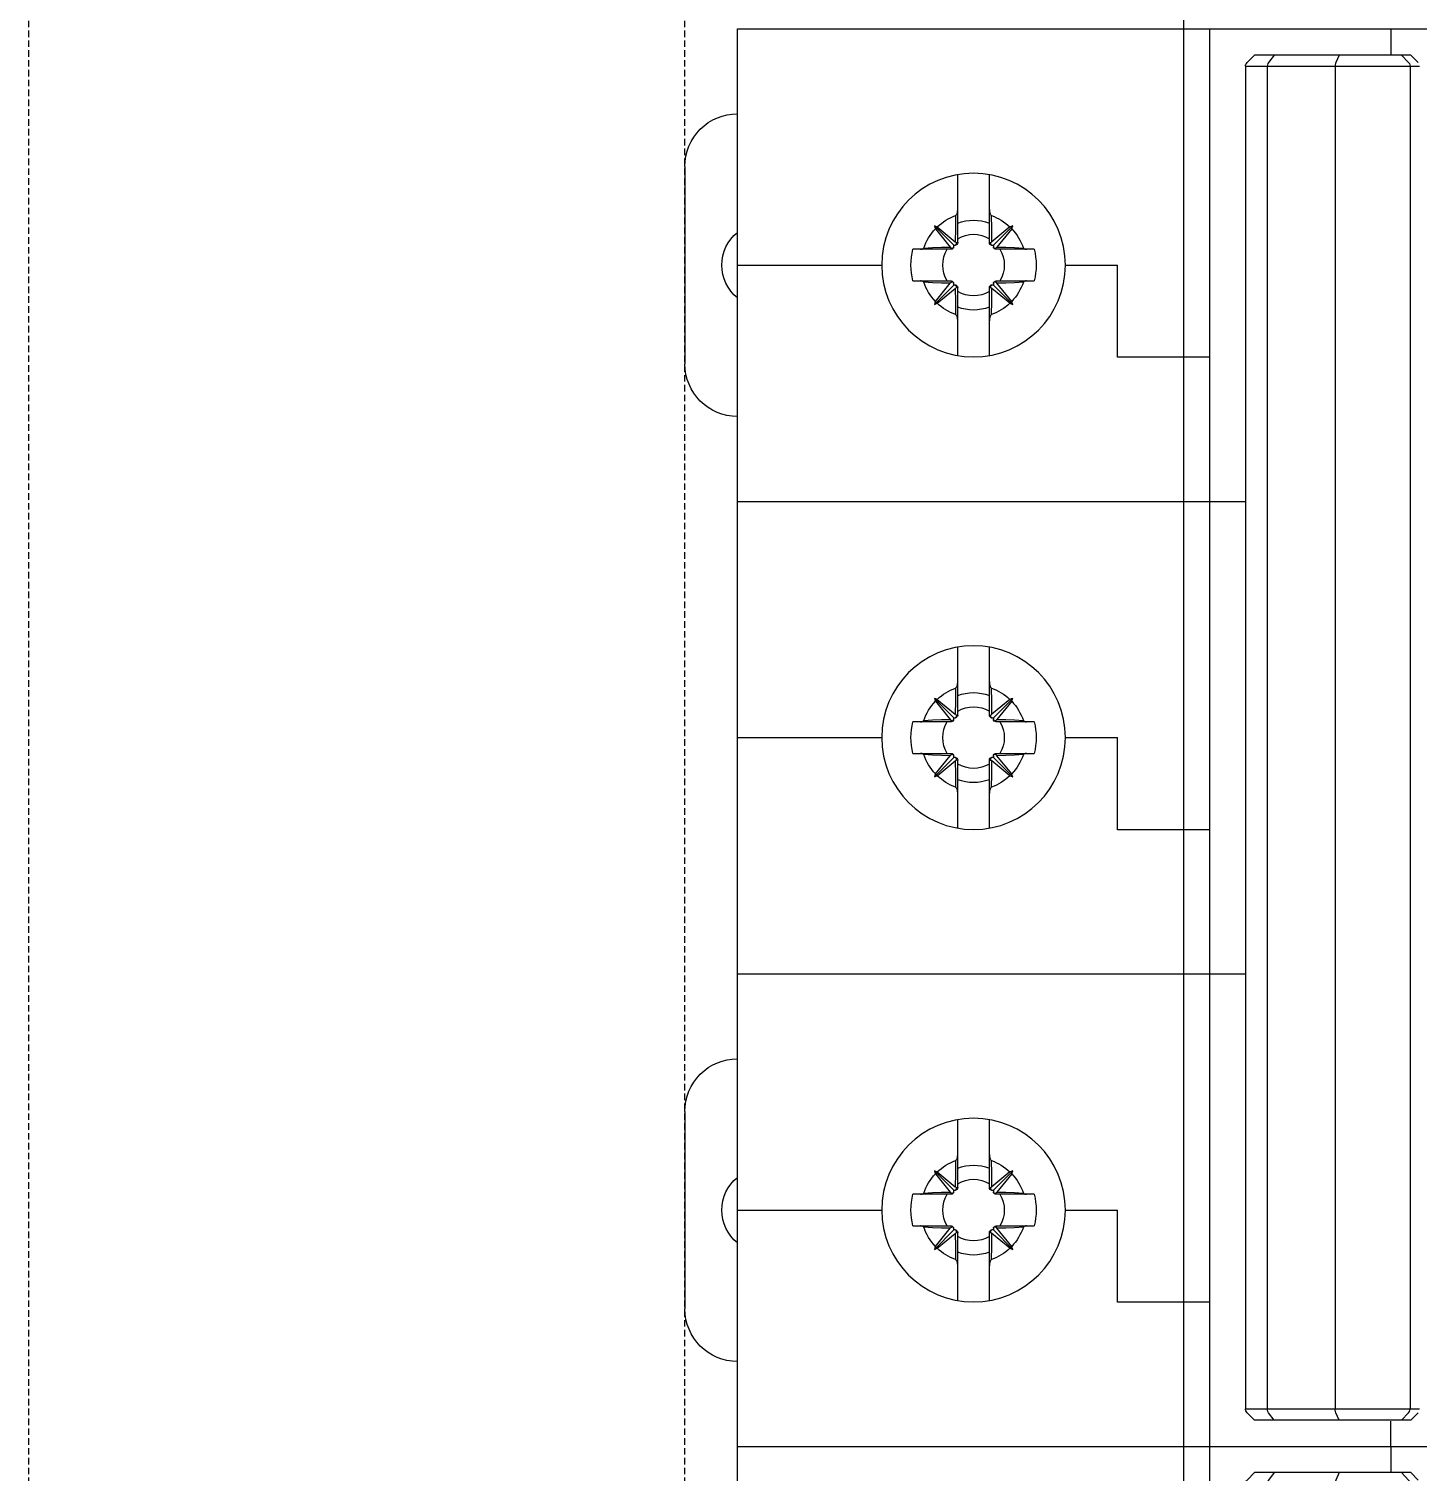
# Model space of a CAD drawing. Header units: millimetres. Extents: x 0 to 4227, y 0 to 2989.
# Drawn here: x 2784.1 to 2837, y 1538.4 to 1593.4 of the extents above; entities that cross this region are included whole.
import ezdxf

# ---------------------------------------------------------------- set-up
doc = ezdxf.new("R2010")
doc.units = ezdxf.units.MM
doc.linetypes.add('DASHED', pattern=[0.75, 0.5, -0.25])
doc.layers.add('ALPHA', color=255, linetype='Continuous')
doc.layers.add('THIET BI', color=2, linetype='Continuous')

# ---------------------------------------------------------------- blocks, each defined once
blk = doc.blocks.new('3P')
at = {"layer": 'ALPHA'}
for p, q in [((66317.73, 526.242), (66317.73, 607.242)), ((66371.73, 526.242), (66371.73, 607.242)), ((66319.013, 552.184), (66318.73, 551.9)), ((66319.155, 545.606), (66319.155, 552.242)), ((66370.304, 545.606), (66370.304, 552.242)), ((66370.446, 552.184), (66370.73, 551.9)), ((66318.73, 551.9), (66318.73, 545.948)), ((66318.73, 551.55), (66319.013, 551.822)), ((66319.013, 551.822), (66319.055, 551.853)), ((66319.055, 551.853), (66319.103, 551.872)), ((66319.103, 551.872), (66319.155, 551.879)), ((66370.304, 551.879), (66319.155, 551.879)), ((66370.356, 551.872), (66370.304, 551.879)), ((66370.404, 551.853), (66370.356, 551.872)), ((66370.446, 551.822), (66370.404, 551.853)), ((66370.73, 551.55), (66370.446, 551.822)), ((66370.73, 551.9), (66370.73, 545.948)), ((66317.73, 551.142), (66318.693, 551.142)), ((66371.73, 551.142), (66370.766, 551.142)), ((66318.73, 549.178), (66319.013, 549.046)), ((66319.013, 549.046), (66319.055, 549.031)), ((66319.055, 549.031), (66319.103, 549.022)), ((66319.103, 549.022), (66319.155, 549.019)), ((66370.304, 549.019), (66319.155, 549.019)), ((66370.356, 549.022), (66370.304, 549.019)), ((66370.404, 549.031), (66370.356, 549.022)), ((66370.446, 549.046), (66370.404, 549.031)), ((66370.73, 549.178), (66370.446, 549.046)), ((66318.73, 546.694), (66319.013, 546.481)), ((66370.73, 546.694), (66370.446, 546.481)), ((66319.013, 546.481), (66319.055, 546.457)), ((66319.055, 546.457), (66319.103, 546.442)), ((66319.103, 546.442), (66319.155, 546.437)), ((66370.304, 546.437), (66319.155, 546.437)), ((66370.356, 546.442), (66370.304, 546.437)), ((66370.404, 546.457), (66370.356, 546.442)), ((66370.446, 546.481), (66370.404, 546.457)), ((66319.013, 545.665), (66318.73, 545.948)), ((66370.304, 545.606), (66319.155, 545.606)), ((66335.73, 526.242), (66335.73, 545.606)), ((66335.73, 526.242), (66335.73, 545.606)), ((66353.73, 526.242), (66353.73, 545.606)), ((66353.73, 526.242), (66353.73, 545.606)), ((66353.73, 526.242), (66353.73, 545.606)), ((66370.446, 545.665), (66370.73, 545.948)), ((66317.73, 544.242), (66335.73, 544.242)), ((66323.22, 544.242), (66323.22, 540.733)), ((66323.22, 544.242), (66326.73, 544.242)), ((66335.73, 544.242), (66353.73, 544.242)), ((66341.22, 544.242), (66344.73, 544.242)), ((66341.22, 544.242), (66341.22, 540.733)), ((66353.73, 544.242), (66371.73, 544.242)), ((66359.22, 544.242), (66359.22, 540.733)), ((66359.22, 544.242), (66362.73, 544.242)), ((66323.22, 540.733), (66326.73, 540.733)), ((66326.73, 538.742), (66326.73, 540.733)), ((66341.22, 540.733), (66344.73, 540.733)), ((66344.73, 538.742), (66344.73, 540.733)), ((66359.22, 540.733), (66362.73, 540.733)), ((66362.73, 538.742), (66362.73, 540.733)), ((66326.108, 537.173), (66326.103, 537.163)), ((66326.113, 537.185), (66326.108, 537.173)), ((66326.118, 537.198), (66326.113, 537.185)), ((66326.122, 537.212), (66326.118, 537.198)), ((66326.125, 537.227), (66326.122, 537.212)), ((66326.127, 537.244), (66326.125, 537.227)), ((66326.128, 537.263), (66326.127, 537.244)), ((66326.128, 536.1), (66326.128, 537.552)), ((66327.331, 537.552), (66327.331, 536.1)), ((66327.332, 537.242), (66327.331, 537.263)), ((66327.335, 537.224), (66327.332, 537.242)), ((66327.339, 537.207), (66327.335, 537.224)), ((66327.343, 537.192), (66327.339, 537.207)), ((66327.349, 537.178), (66327.343, 537.192)), ((66327.355, 537.166), (66327.349, 537.178)), ((66344.108, 537.173), (66344.103, 537.163)), ((66344.113, 537.185), (66344.108, 537.173)), ((66344.118, 537.198), (66344.113, 537.185)), ((66344.122, 537.212), (66344.118, 537.198)), ((66344.125, 537.227), (66344.122, 537.212)), ((66344.127, 537.244), (66344.125, 537.227)), ((66344.128, 537.263), (66344.127, 537.244)), ((66344.128, 536.1), (66344.128, 537.552)), ((66345.331, 537.552), (66345.331, 536.1)), ((66345.332, 537.242), (66345.331, 537.263)), ((66345.335, 537.224), (66345.332, 537.242)), ((66345.339, 537.207), (66345.335, 537.224)), ((66345.343, 537.192), (66345.339, 537.207)), ((66345.349, 537.178), (66345.343, 537.192)), ((66345.355, 537.166), (66345.349, 537.178)), ((66362.108, 537.173), (66362.103, 537.163)), ((66362.113, 537.185), (66362.108, 537.173)), ((66362.118, 537.198), (66362.113, 537.185)), ((66362.122, 537.212), (66362.118, 537.198)), ((66362.125, 537.227), (66362.122, 537.212)), ((66362.127, 537.244), (66362.125, 537.227)), ((66362.128, 537.263), (66362.127, 537.244)), ((66362.128, 536.1), (66362.128, 537.552)), ((66363.331, 537.552), (66363.331, 536.1)), ((66363.332, 537.242), (66363.331, 537.263)), ((66363.335, 537.224), (66363.332, 537.242)), ((66363.339, 537.207), (66363.335, 537.224)), ((66363.343, 537.192), (66363.339, 537.207)), ((66363.349, 537.178), (66363.343, 537.192)), ((66363.355, 537.166), (66363.349, 537.178)), ((66325.255, 536.681), (66325.235, 536.737)), ((66325.235, 536.737), (66325.291, 536.717)), ((66325.235, 536.737), (66325.972, 536)), ((66325.275, 536.626), (66325.255, 536.681)), ((66325.275, 536.626), (66325.839, 535.937)), ((66325.291, 536.717), (66325.346, 536.697)), ((66325.346, 536.697), (66326.04, 536.129)), ((66326.059, 536.805), (66326.045, 536.467)), ((66326.081, 537.142), (66326.059, 536.805)), ((66326.089, 537.147), (66326.081, 537.142)), ((66326.096, 537.154), (66326.089, 537.147)), ((66326.103, 537.163), (66326.096, 537.154)), ((66327.362, 537.156), (66327.355, 537.166)), ((66327.369, 537.147), (66327.362, 537.156)), ((66327.379, 537.142), (66327.369, 537.147)), ((66327.401, 536.805), (66327.379, 537.142)), ((66327.414, 536.467), (66327.401, 536.805)), ((66328.113, 536.697), (66327.419, 536.129)), ((66328.224, 536.737), (66327.487, 536)), ((66328.184, 536.626), (66327.621, 535.937)), ((66328.113, 536.697), (66328.168, 536.717)), ((66328.168, 536.717), (66328.224, 536.737)), ((66328.204, 536.681), (66328.184, 536.626)), ((66328.224, 536.737), (66328.204, 536.681)), ((66343.235, 536.737), (66343.972, 536)), ((66343.235, 536.737), (66343.291, 536.717)), ((66343.255, 536.681), (66343.235, 536.737)), ((66343.275, 536.626), (66343.255, 536.681)), ((66343.275, 536.626), (66343.839, 535.937)), ((66343.291, 536.717), (66343.346, 536.697)), ((66343.346, 536.697), (66344.04, 536.129)), ((66344.059, 536.805), (66344.045, 536.467)), ((66344.081, 537.142), (66344.059, 536.805)), ((66344.089, 537.147), (66344.081, 537.142)), ((66344.096, 537.154), (66344.089, 537.147)), ((66344.103, 537.163), (66344.096, 537.154)), ((66345.362, 537.156), (66345.355, 537.166)), ((66345.369, 537.147), (66345.362, 537.156)), ((66345.379, 537.142), (66345.369, 537.147)), ((66345.401, 536.805), (66345.379, 537.142)), ((66345.414, 536.467), (66345.401, 536.805)), ((66346.113, 536.697), (66345.419, 536.129)), ((66346.224, 536.737), (66345.487, 536)), ((66346.184, 536.626), (66345.621, 535.937)), ((66346.113, 536.697), (66346.168, 536.717)), ((66346.168, 536.717), (66346.224, 536.737)), ((66346.204, 536.681), (66346.184, 536.626)), ((66346.224, 536.737), (66346.204, 536.681)), ((66361.255, 536.681), (66361.235, 536.737)), ((66361.235, 536.737), (66361.291, 536.717)), ((66361.235, 536.737), (66361.972, 536)), ((66361.275, 536.626), (66361.255, 536.681)), ((66361.275, 536.626), (66361.839, 535.937)), ((66361.291, 536.717), (66361.346, 536.697)), ((66361.346, 536.697), (66362.04, 536.129)), ((66362.059, 536.805), (66362.045, 536.467)), ((66362.081, 537.142), (66362.059, 536.805)), ((66362.089, 537.147), (66362.081, 537.142)), ((66362.096, 537.154), (66362.089, 537.147)), ((66362.103, 537.163), (66362.096, 537.154)), ((66363.362, 537.156), (66363.355, 537.166)), ((66363.369, 537.147), (66363.362, 537.156)), ((66363.379, 537.142), (66363.369, 537.147)), ((66363.401, 536.805), (66363.379, 537.142)), ((66363.414, 536.467), (66363.401, 536.805)), ((66364.113, 536.697), (66363.419, 536.129)), ((66364.224, 536.737), (66363.487, 536)), ((66364.184, 536.626), (66363.621, 535.937)), ((66364.113, 536.697), (66364.168, 536.717)), ((66364.168, 536.717), (66364.224, 536.737)), ((66364.204, 536.681), (66364.184, 536.626)), ((66364.224, 536.737), (66364.204, 536.681)), ((66326.045, 536.467), (66326.04, 536.129)), ((66326.04, 536.129), (66326.054, 536.116)), ((66326.054, 536.116), (66326.068, 536.1)), ((66326.068, 536.1), (66326.081, 536.079)), ((66326.128, 536.1), (66326.068, 536.1)), ((66326.081, 536.079), (66326.087, 536.055)), ((66327.331, 536.1), (66327.391, 536.1)), ((66327.373, 536.056), (66327.379, 536.08)), ((66327.379, 536.08), (66327.391, 536.1)), ((66327.391, 536.1), (66327.405, 536.116)), ((66327.405, 536.116), (66327.419, 536.129)), ((66327.419, 536.129), (66327.414, 536.467)), ((66344.045, 536.467), (66344.04, 536.129)), ((66344.04, 536.129), (66344.054, 536.116)), ((66344.054, 536.116), (66344.068, 536.1)), ((66344.128, 536.1), (66344.068, 536.1)), ((66344.068, 536.1), (66344.081, 536.079)), ((66344.081, 536.079), (66344.087, 536.055)), ((66345.331, 536.1), (66345.391, 536.1)), ((66345.373, 536.056), (66345.379, 536.08)), ((66345.379, 536.08), (66345.391, 536.1)), ((66345.391, 536.1), (66345.405, 536.116)), ((66345.405, 536.116), (66345.419, 536.129)), ((66345.419, 536.129), (66345.414, 536.467)), ((66362.045, 536.467), (66362.04, 536.129)), ((66362.04, 536.129), (66362.054, 536.116)), ((66362.054, 536.116), (66362.068, 536.1)), ((66362.068, 536.1), (66362.081, 536.079)), ((66362.128, 536.1), (66362.068, 536.1)), ((66362.081, 536.079), (66362.087, 536.055)), ((66363.331, 536.1), (66363.391, 536.1)), ((66363.373, 536.056), (66363.379, 536.08)), ((66363.379, 536.08), (66363.391, 536.1)), ((66363.391, 536.1), (66363.405, 536.116)), ((66363.405, 536.116), (66363.419, 536.129)), ((66363.419, 536.129), (66363.414, 536.467)), ((66323.282, 535.844), (66325.872, 535.844)), ((66324.641, 535.845), (66324.607, 535.844)), ((66324.672, 535.848), (66324.641, 535.845)), ((66324.7, 535.853), (66324.672, 535.848)), ((66324.725, 535.859), (66324.7, 535.853)), ((66324.748, 535.865), (66324.725, 535.859)), ((66324.769, 535.873), (66324.748, 535.865)), ((66324.789, 535.881), (66324.769, 535.873)), ((66324.807, 535.89), (66324.789, 535.881)), ((66324.822, 535.901), (66324.807, 535.89)), ((66324.834, 535.912), (66324.822, 535.901)), ((66324.842, 535.926), (66324.834, 535.912)), ((66324.842, 535.926), (66325.34, 535.934)), ((66325.34, 535.934), (66325.839, 535.937)), ((66325.854, 535.921), (66325.839, 535.937)), ((66325.872, 535.906), (66325.854, 535.921)), ((66325.893, 535.893), (66325.872, 535.906)), ((66325.872, 535.844), (66325.872, 535.906)), ((66325.919, 535.887), (66325.893, 535.893)), ((66325.943, 535.891), (66325.919, 535.887)), ((66325.961, 535.906), (66325.943, 535.891)), ((66325.971, 535.93), (66325.961, 535.906)), ((66326.028, 536), (66325.972, 536)), ((66325.972, 536), (66325.972, 535.944)), ((66326.068, 536.012), (66326.044, 536.001)), ((66326.083, 536.031), (66326.068, 536.012)), ((66326.087, 536.055), (66326.083, 536.031)), ((66327.376, 536.032), (66327.373, 536.056)), ((66327.39, 536.012), (66327.376, 536.032)), ((66327.416, 536.001), (66327.39, 536.012)), ((66327.487, 536), (66327.432, 536)), ((66327.487, 535.944), (66327.487, 536)), ((66327.498, 535.906), (66327.488, 535.93)), ((66327.517, 535.891), (66327.498, 535.906)), ((66327.54, 535.887), (66327.517, 535.891)), ((66327.566, 535.893), (66327.54, 535.887)), ((66327.588, 535.906), (66327.566, 535.893)), ((66327.606, 535.921), (66327.588, 535.906)), ((66327.588, 535.844), (66327.588, 535.906)), ((66327.588, 535.844), (66330.178, 535.844)), ((66327.621, 535.937), (66327.606, 535.921)), ((66327.621, 535.937), (66328.119, 535.934)), ((66328.119, 535.934), (66328.617, 535.926)), ((66328.625, 535.912), (66328.617, 535.926)), ((66328.638, 535.9), (66328.625, 535.912)), ((66328.652, 535.89), (66328.638, 535.9)), ((66328.67, 535.881), (66328.652, 535.89)), ((66328.69, 535.873), (66328.67, 535.881)), ((66328.711, 535.865), (66328.69, 535.873)), ((66328.734, 535.859), (66328.711, 535.865)), ((66328.759, 535.853), (66328.734, 535.859)), ((66328.787, 535.848), (66328.759, 535.853)), ((66328.818, 535.845), (66328.787, 535.848)), ((66328.853, 535.844), (66328.818, 535.845)), ((66341.282, 535.844), (66343.872, 535.844)), ((66342.641, 535.845), (66342.607, 535.844)), ((66342.672, 535.848), (66342.641, 535.845)), ((66342.7, 535.853), (66342.672, 535.848)), ((66342.725, 535.859), (66342.7, 535.853)), ((66342.748, 535.865), (66342.725, 535.859)), ((66342.769, 535.873), (66342.748, 535.865)), ((66342.789, 535.881), (66342.769, 535.873)), ((66342.807, 535.89), (66342.789, 535.881)), ((66342.822, 535.901), (66342.807, 535.89)), ((66342.834, 535.912), (66342.822, 535.901)), ((66342.842, 535.926), (66342.834, 535.912)), ((66342.842, 535.926), (66343.34, 535.934)), ((66343.34, 535.934), (66343.839, 535.937)), ((66343.854, 535.921), (66343.839, 535.937)), ((66343.872, 535.906), (66343.854, 535.921)), ((66343.872, 535.844), (66343.872, 535.906)), ((66343.893, 535.893), (66343.872, 535.906)), ((66343.919, 535.887), (66343.893, 535.893)), ((66343.943, 535.891), (66343.919, 535.887)), ((66343.961, 535.906), (66343.943, 535.891)), ((66343.971, 535.93), (66343.961, 535.906)), ((66343.972, 536), (66343.972, 535.944)), ((66344.028, 536), (66343.972, 536)), ((66344.068, 536.012), (66344.044, 536.001)), ((66344.083, 536.031), (66344.068, 536.012)), ((66344.087, 536.055), (66344.083, 536.031)), ((66345.376, 536.032), (66345.373, 536.056)), ((66345.39, 536.012), (66345.376, 536.032)), ((66345.416, 536.001), (66345.39, 536.012)), ((66345.487, 536), (66345.432, 536)), ((66345.487, 535.944), (66345.487, 536)), ((66345.498, 535.906), (66345.488, 535.93)), ((66345.517, 535.891), (66345.498, 535.906)), ((66345.54, 535.887), (66345.517, 535.891)), ((66345.566, 535.893), (66345.54, 535.887)), ((66345.588, 535.906), (66345.566, 535.893)), ((66345.606, 535.921), (66345.588, 535.906)), ((66345.588, 535.844), (66345.588, 535.906)), ((66345.588, 535.844), (66348.178, 535.844)), ((66345.621, 535.937), (66345.606, 535.921)), ((66345.621, 535.937), (66346.119, 535.934)), ((66346.119, 535.934), (66346.617, 535.926)), ((66346.625, 535.912), (66346.617, 535.926)), ((66346.638, 535.9), (66346.625, 535.912)), ((66346.652, 535.89), (66346.638, 535.9)), ((66346.67, 535.881), (66346.652, 535.89)), ((66346.69, 535.873), (66346.67, 535.881)), ((66346.711, 535.865), (66346.69, 535.873)), ((66346.734, 535.859), (66346.711, 535.865)), ((66346.759, 535.853), (66346.734, 535.859)), ((66346.787, 535.848), (66346.759, 535.853)), ((66346.818, 535.845), (66346.787, 535.848)), ((66346.853, 535.844), (66346.818, 535.845)), ((66359.282, 535.844), (66361.872, 535.844)), ((66360.641, 535.845), (66360.607, 535.844)), ((66360.672, 535.848), (66360.641, 535.845)), ((66360.7, 535.853), (66360.672, 535.848)), ((66360.725, 535.859), (66360.7, 535.853)), ((66360.748, 535.865), (66360.725, 535.859)), ((66360.769, 535.873), (66360.748, 535.865)), ((66360.789, 535.881), (66360.769, 535.873)), ((66360.807, 535.89), (66360.789, 535.881)), ((66360.822, 535.901), (66360.807, 535.89)), ((66360.834, 535.912), (66360.822, 535.901)), ((66360.842, 535.926), (66360.834, 535.912)), ((66360.842, 535.926), (66361.34, 535.934)), ((66361.34, 535.934), (66361.839, 535.937)), ((66361.854, 535.921), (66361.839, 535.937)), ((66361.872, 535.906), (66361.854, 535.921)), ((66361.893, 535.893), (66361.872, 535.906)), ((66361.872, 535.844), (66361.872, 535.906)), ((66361.919, 535.887), (66361.893, 535.893)), ((66361.943, 535.891), (66361.919, 535.887)), ((66361.961, 535.906), (66361.943, 535.891)), ((66361.971, 535.93), (66361.961, 535.906)), ((66362.028, 536), (66361.972, 536)), ((66361.972, 536), (66361.972, 535.944)), ((66362.068, 536.012), (66362.044, 536.001)), ((66362.083, 536.031), (66362.068, 536.012)), ((66362.087, 536.055), (66362.083, 536.031)), ((66363.376, 536.032), (66363.373, 536.056)), ((66363.39, 536.012), (66363.376, 536.032)), ((66363.416, 536.001), (66363.39, 536.012)), ((66363.487, 536), (66363.432, 536)), ((66363.487, 535.944), (66363.487, 536)), ((66363.498, 535.906), (66363.488, 535.93)), ((66363.517, 535.891), (66363.498, 535.906)), ((66363.54, 535.887), (66363.517, 535.891)), ((66363.566, 535.893), (66363.54, 535.887)), ((66363.588, 535.906), (66363.566, 535.893)), ((66363.606, 535.921), (66363.588, 535.906)), ((66363.588, 535.844), (66363.588, 535.906)), ((66363.588, 535.844), (66366.178, 535.844)), ((66363.621, 535.937), (66363.606, 535.921)), ((66363.621, 535.937), (66364.119, 535.934)), ((66364.119, 535.934), (66364.617, 535.926)), ((66364.625, 535.912), (66364.617, 535.926)), ((66364.638, 535.9), (66364.625, 535.912)), ((66364.652, 535.89), (66364.638, 535.9)), ((66364.67, 535.881), (66364.652, 535.89)), ((66364.69, 535.873), (66364.67, 535.881)), ((66364.711, 535.865), (66364.69, 535.873)), ((66364.734, 535.859), (66364.711, 535.865)), ((66364.759, 535.853), (66364.734, 535.859)), ((66364.787, 535.848), (66364.759, 535.853)), ((66364.818, 535.845), (66364.787, 535.848)), ((66364.853, 535.844), (66364.818, 535.845)), ((66323.282, 534.641), (66325.872, 534.641)), ((66324.607, 534.641), (66324.641, 534.639)), ((66324.641, 534.639), (66324.672, 534.636)), ((66324.672, 534.636), (66324.7, 534.632)), ((66324.7, 534.632), (66324.725, 534.626)), ((66324.725, 534.626), (66324.748, 534.619)), ((66324.748, 534.619), (66324.77, 534.612)), ((66324.77, 534.612), (66324.789, 534.604)), ((66324.789, 534.604), (66324.807, 534.594)), ((66324.807, 534.594), (66324.822, 534.584)), ((66324.822, 534.584), (66324.834, 534.572)), ((66324.834, 534.572), (66324.842, 534.559)), ((66325.34, 534.55), (66324.842, 534.559)), ((66325.235, 533.748), (66325.972, 534.485)), ((66325.275, 533.859), (66325.839, 534.547)), ((66325.839, 534.547), (66325.34, 534.55)), ((66325.839, 534.547), (66325.854, 534.563)), ((66325.854, 534.563), (66325.872, 534.579)), ((66325.872, 534.641), (66325.872, 534.579)), ((66325.872, 534.579), (66325.894, 534.592)), ((66325.894, 534.592), (66325.919, 534.598)), ((66325.919, 534.598), (66325.943, 534.594)), ((66325.943, 534.594), (66325.962, 534.579)), ((66325.962, 534.579), (66325.971, 534.554)), ((66325.972, 534.54), (66325.972, 534.485)), ((66325.972, 534.485), (66326.028, 534.485)), ((66326.044, 534.483), (66326.069, 534.473)), ((66326.069, 534.473), (66326.083, 534.453)), ((66326.087, 534.429), (66326.08, 534.405)), ((66326.083, 534.453), (66326.087, 534.429)), ((66327.373, 534.43), (66327.376, 534.453)), ((66327.379, 534.405), (66327.373, 534.43)), ((66327.376, 534.453), (66327.391, 534.473)), ((66327.391, 534.473), (66327.416, 534.483)), ((66327.432, 534.485), (66327.487, 534.485)), ((66327.487, 534.485), (66327.487, 534.54)), ((66328.224, 533.748), (66327.487, 534.485)), ((66327.488, 534.554), (66327.498, 534.579)), ((66327.498, 534.579), (66327.517, 534.594)), ((66327.517, 534.594), (66327.541, 534.598)), ((66327.541, 534.598), (66327.566, 534.592)), ((66327.566, 534.592), (66327.588, 534.579)), ((66327.588, 534.641), (66330.178, 534.641)), ((66327.588, 534.579), (66327.588, 534.641)), ((66327.588, 534.579), (66327.606, 534.563)), ((66327.606, 534.563), (66327.621, 534.547)), ((66328.119, 534.55), (66327.621, 534.547)), ((66328.184, 533.859), (66327.621, 534.547)), ((66328.617, 534.559), (66328.119, 534.55)), ((66328.617, 534.559), (66328.625, 534.572)), ((66328.625, 534.572), (66328.637, 534.584)), ((66328.637, 534.584), (66328.652, 534.594)), ((66328.652, 534.594), (66328.67, 534.604)), ((66328.67, 534.604), (66328.69, 534.612)), ((66328.69, 534.612), (66328.711, 534.62)), ((66328.711, 534.62), (66328.734, 534.626)), ((66328.734, 534.626), (66328.76, 534.632)), ((66328.76, 534.632), (66328.788, 534.636)), ((66328.788, 534.636), (66328.819, 534.639)), ((66328.819, 534.639), (66328.853, 534.641)), ((66341.282, 534.641), (66343.872, 534.641)), ((66342.607, 534.641), (66342.641, 534.639)), ((66342.641, 534.639), (66342.672, 534.636)), ((66342.672, 534.636), (66342.7, 534.632)), ((66342.7, 534.632), (66342.725, 534.626)), ((66342.725, 534.626), (66342.748, 534.619)), ((66342.748, 534.619), (66342.77, 534.612)), ((66342.77, 534.612), (66342.789, 534.604)), ((66342.789, 534.604), (66342.807, 534.594)), ((66342.807, 534.594), (66342.822, 534.584)), ((66342.822, 534.584), (66342.834, 534.572)), ((66342.834, 534.572), (66342.842, 534.559)), ((66343.34, 534.55), (66342.842, 534.559)), ((66343.235, 533.748), (66343.972, 534.485)), ((66343.275, 533.859), (66343.839, 534.547)), ((66343.839, 534.547), (66343.34, 534.55)), ((66343.839, 534.547), (66343.854, 534.563)), ((66343.854, 534.563), (66343.872, 534.579)), ((66343.872, 534.641), (66343.872, 534.579)), ((66343.872, 534.579), (66343.894, 534.592)), ((66343.894, 534.592), (66343.919, 534.598)), ((66343.919, 534.598), (66343.943, 534.594)), ((66343.943, 534.594), (66343.962, 534.579)), ((66343.962, 534.579), (66343.971, 534.554)), ((66343.972, 534.54), (66343.972, 534.485)), ((66343.972, 534.485), (66344.028, 534.485)), ((66344.044, 534.483), (66344.069, 534.473)), ((66344.069, 534.473), (66344.083, 534.453)), ((66344.087, 534.429), (66344.08, 534.405)), ((66344.083, 534.453), (66344.087, 534.429)), ((66345.373, 534.43), (66345.376, 534.453)), ((66345.379, 534.405), (66345.373, 534.43)), ((66345.376, 534.453), (66345.391, 534.473)), ((66345.391, 534.473), (66345.416, 534.483)), ((66345.432, 534.485), (66345.487, 534.485)), ((66345.487, 534.485), (66345.487, 534.54)), ((66346.224, 533.748), (66345.487, 534.485)), ((66345.488, 534.554), (66345.498, 534.579)), ((66345.498, 534.579), (66345.517, 534.594)), ((66345.517, 534.594), (66345.541, 534.598)), ((66345.541, 534.598), (66345.566, 534.592)), ((66345.566, 534.592), (66345.588, 534.579)), ((66345.588, 534.579), (66345.588, 534.641)), ((66345.588, 534.641), (66348.178, 534.641)), ((66345.588, 534.579), (66345.606, 534.563)), ((66345.606, 534.563), (66345.621, 534.547)), ((66346.119, 534.55), (66345.621, 534.547)), ((66346.184, 533.859), (66345.621, 534.547)), ((66346.617, 534.559), (66346.119, 534.55)), ((66346.617, 534.559), (66346.625, 534.572)), ((66346.625, 534.572), (66346.637, 534.584)), ((66346.637, 534.584), (66346.652, 534.594)), ((66346.652, 534.594), (66346.67, 534.604)), ((66346.67, 534.604), (66346.69, 534.612)), ((66346.69, 534.612), (66346.711, 534.62)), ((66346.711, 534.62), (66346.734, 534.626)), ((66346.734, 534.626), (66346.76, 534.632)), ((66346.76, 534.632), (66346.788, 534.636)), ((66346.788, 534.636), (66346.819, 534.639)), ((66346.819, 534.639), (66346.853, 534.641)), ((66359.282, 534.641), (66361.872, 534.641)), ((66360.607, 534.641), (66360.641, 534.639)), ((66360.641, 534.639), (66360.672, 534.636)), ((66360.672, 534.636), (66360.7, 534.632)), ((66360.7, 534.632), (66360.725, 534.626)), ((66360.725, 534.626), (66360.748, 534.619)), ((66360.748, 534.619), (66360.77, 534.612)), ((66360.77, 534.612), (66360.789, 534.604)), ((66360.789, 534.604), (66360.807, 534.594)), ((66360.807, 534.594), (66360.822, 534.584)), ((66360.822, 534.584), (66360.834, 534.572)), ((66360.834, 534.572), (66360.842, 534.559)), ((66361.34, 534.55), (66360.842, 534.559)), ((66361.235, 533.748), (66361.972, 534.485)), ((66361.275, 533.859), (66361.839, 534.547)), ((66361.839, 534.547), (66361.34, 534.55)), ((66361.839, 534.547), (66361.854, 534.563)), ((66361.854, 534.563), (66361.872, 534.579)), ((66361.872, 534.641), (66361.872, 534.579)), ((66361.872, 534.579), (66361.894, 534.592)), ((66361.894, 534.592), (66361.919, 534.598)), ((66361.919, 534.598), (66361.943, 534.594)), ((66361.943, 534.594), (66361.962, 534.579)), ((66361.962, 534.579), (66361.971, 534.554)), ((66361.972, 534.54), (66361.972, 534.485)), ((66361.972, 534.485), (66362.028, 534.485)), ((66362.044, 534.483), (66362.069, 534.473)), ((66362.069, 534.473), (66362.083, 534.453)), ((66362.087, 534.429), (66362.08, 534.405)), ((66362.083, 534.453), (66362.087, 534.429)), ((66363.373, 534.43), (66363.376, 534.453)), ((66363.379, 534.405), (66363.373, 534.43)), ((66363.376, 534.453), (66363.391, 534.473)), ((66363.391, 534.473), (66363.416, 534.483)), ((66363.432, 534.485), (66363.487, 534.485)), ((66363.487, 534.485), (66363.487, 534.54)), ((66364.224, 533.748), (66363.487, 534.485)), ((66363.488, 534.554), (66363.498, 534.579)), ((66363.498, 534.579), (66363.517, 534.594)), ((66363.517, 534.594), (66363.541, 534.598)), ((66363.541, 534.598), (66363.566, 534.592)), ((66363.566, 534.592), (66363.588, 534.579)), ((66363.588, 534.641), (66366.178, 534.641)), ((66363.588, 534.579), (66363.588, 534.641)), ((66363.588, 534.579), (66363.606, 534.563)), ((66363.606, 534.563), (66363.621, 534.547)), ((66364.119, 534.55), (66363.621, 534.547)), ((66364.184, 533.859), (66363.621, 534.547)), ((66364.617, 534.559), (66364.119, 534.55)), ((66364.617, 534.559), (66364.625, 534.572)), ((66364.625, 534.572), (66364.637, 534.584)), ((66364.637, 534.584), (66364.652, 534.594)), ((66364.652, 534.594), (66364.67, 534.604)), ((66364.67, 534.604), (66364.69, 534.612)), ((66364.69, 534.612), (66364.711, 534.62)), ((66364.711, 534.62), (66364.734, 534.626)), ((66364.734, 534.626), (66364.76, 534.632)), ((66364.76, 534.632), (66364.788, 534.636)), ((66364.788, 534.636), (66364.819, 534.639)), ((66364.819, 534.639), (66364.853, 534.641)), ((66325.346, 533.788), (66326.04, 534.356)), ((66326.054, 534.369), (66326.04, 534.356)), ((66326.04, 534.356), (66326.045, 534.017)), ((66326.045, 534.017), (66326.059, 533.68)), ((66326.068, 534.384), (66326.054, 534.369)), ((66326.08, 534.405), (66326.068, 534.384)), ((66326.128, 534.384), (66326.068, 534.384)), ((66326.128, 532.933), (66326.128, 534.384)), ((66327.331, 534.384), (66327.331, 532.933)), ((66327.331, 534.384), (66327.391, 534.384)), ((66327.391, 534.384), (66327.379, 534.405)), ((66327.405, 534.369), (66327.391, 534.384)), ((66327.401, 533.68), (66327.414, 534.017)), ((66327.419, 534.356), (66327.405, 534.369)), ((66327.414, 534.017), (66327.419, 534.356)), ((66328.113, 533.788), (66327.419, 534.356)), ((66343.346, 533.788), (66344.04, 534.356)), ((66344.054, 534.369), (66344.04, 534.356)), ((66344.04, 534.356), (66344.045, 534.017)), ((66344.045, 534.017), (66344.059, 533.68)), ((66344.068, 534.384), (66344.054, 534.369)), ((66344.08, 534.405), (66344.068, 534.384)), ((66344.128, 534.384), (66344.068, 534.384)), ((66344.128, 532.933), (66344.128, 534.384)), ((66345.331, 534.384), (66345.391, 534.384)), ((66345.331, 534.384), (66345.331, 532.933)), ((66345.391, 534.384), (66345.379, 534.405)), ((66345.405, 534.369), (66345.391, 534.384)), ((66345.401, 533.68), (66345.414, 534.017)), ((66345.419, 534.356), (66345.405, 534.369)), ((66345.414, 534.017), (66345.419, 534.356)), ((66346.113, 533.788), (66345.419, 534.356)), ((66361.346, 533.788), (66362.04, 534.356)), ((66362.054, 534.369), (66362.04, 534.356)), ((66362.04, 534.356), (66362.045, 534.017)), ((66362.045, 534.017), (66362.059, 533.68)), ((66362.068, 534.384), (66362.054, 534.369)), ((66362.08, 534.405), (66362.068, 534.384)), ((66362.128, 534.384), (66362.068, 534.384)), ((66362.128, 532.933), (66362.128, 534.384)), ((66363.331, 534.384), (66363.331, 532.933)), ((66363.331, 534.384), (66363.391, 534.384)), ((66363.391, 534.384), (66363.379, 534.405)), ((66363.405, 534.369), (66363.391, 534.384)), ((66363.401, 533.68), (66363.414, 534.017)), ((66363.419, 534.356), (66363.405, 534.369)), ((66363.414, 534.017), (66363.419, 534.356)), ((66364.113, 533.788), (66363.419, 534.356)), ((66325.235, 533.748), (66325.255, 533.804)), ((66325.291, 533.768), (66325.235, 533.748)), ((66325.255, 533.804), (66325.275, 533.859)), ((66325.346, 533.788), (66325.291, 533.768)), ((66326.059, 533.68), (66326.081, 533.343)), ((66326.081, 533.343), (66326.09, 533.337)), ((66326.09, 533.337), (66326.098, 533.329)), ((66326.098, 533.329), (66326.105, 533.318)), ((66327.357, 533.322), (66327.363, 533.33)), ((66327.363, 533.33), (66327.37, 533.338)), ((66327.37, 533.338), (66327.379, 533.343)), ((66327.379, 533.343), (66327.401, 533.68)), ((66328.168, 533.768), (66328.113, 533.788)), ((66328.224, 533.748), (66328.168, 533.768)), ((66328.184, 533.859), (66328.204, 533.804)), ((66328.204, 533.804), (66328.224, 533.748)), ((66343.235, 533.748), (66343.255, 533.804)), ((66343.291, 533.768), (66343.235, 533.748)), ((66343.255, 533.804), (66343.275, 533.859)), ((66343.346, 533.788), (66343.291, 533.768)), ((66344.059, 533.68), (66344.081, 533.343)), ((66344.081, 533.343), (66344.09, 533.337)), ((66344.09, 533.337), (66344.098, 533.329)), ((66344.098, 533.329), (66344.105, 533.318)), ((66345.357, 533.322), (66345.363, 533.33)), ((66345.363, 533.33), (66345.37, 533.338)), ((66345.37, 533.338), (66345.379, 533.343)), ((66345.379, 533.343), (66345.401, 533.68)), ((66346.168, 533.768), (66346.113, 533.788)), ((66346.224, 533.748), (66346.168, 533.768)), ((66346.184, 533.859), (66346.204, 533.804)), ((66346.204, 533.804), (66346.224, 533.748)), ((66361.235, 533.748), (66361.255, 533.804)), ((66361.291, 533.768), (66361.235, 533.748)), ((66361.255, 533.804), (66361.275, 533.859)), ((66361.346, 533.788), (66361.291, 533.768)), ((66362.059, 533.68), (66362.081, 533.343)), ((66362.081, 533.343), (66362.09, 533.337)), ((66362.09, 533.337), (66362.098, 533.329)), ((66362.098, 533.329), (66362.105, 533.318)), ((66363.357, 533.322), (66363.363, 533.33)), ((66363.363, 533.33), (66363.37, 533.338)), ((66363.37, 533.338), (66363.379, 533.343)), ((66363.379, 533.343), (66363.401, 533.68)), ((66364.168, 533.768), (66364.113, 533.788)), ((66364.224, 533.748), (66364.168, 533.768)), ((66364.184, 533.859), (66364.204, 533.804)), ((66364.204, 533.804), (66364.224, 533.748)), ((66326.105, 533.318), (66326.111, 533.306)), ((66326.111, 533.306), (66326.116, 533.293)), ((66326.116, 533.293), (66326.121, 533.278)), ((66326.121, 533.278), (66326.124, 533.261)), ((66326.124, 533.261), (66326.127, 533.242)), ((66326.127, 533.242), (66326.128, 533.222)), ((66327.331, 533.222), (66327.332, 533.24)), ((66327.332, 533.24), (66327.334, 533.257)), ((66327.334, 533.257), (66327.338, 533.273)), ((66327.338, 533.273), (66327.342, 533.287)), ((66327.342, 533.287), (66327.346, 533.3)), ((66327.346, 533.3), (66327.351, 533.311)), ((66327.351, 533.311), (66327.357, 533.322)), ((66344.105, 533.318), (66344.111, 533.306)), ((66344.111, 533.306), (66344.116, 533.293)), ((66344.116, 533.293), (66344.121, 533.278)), ((66344.121, 533.278), (66344.124, 533.261)), ((66344.124, 533.261), (66344.127, 533.242)), ((66344.127, 533.242), (66344.128, 533.222)), ((66345.331, 533.222), (66345.332, 533.24)), ((66345.332, 533.24), (66345.334, 533.257)), ((66345.334, 533.257), (66345.338, 533.273)), ((66345.338, 533.273), (66345.342, 533.287)), ((66345.342, 533.287), (66345.346, 533.3)), ((66345.346, 533.3), (66345.351, 533.311)), ((66345.351, 533.311), (66345.357, 533.322)), ((66362.105, 533.318), (66362.111, 533.306)), ((66362.111, 533.306), (66362.116, 533.293)), ((66362.116, 533.293), (66362.121, 533.278)), ((66362.121, 533.278), (66362.124, 533.261)), ((66362.124, 533.261), (66362.127, 533.242)), ((66362.127, 533.242), (66362.128, 533.222)), ((66363.331, 533.222), (66363.332, 533.24)), ((66363.332, 533.24), (66363.334, 533.257)), ((66363.334, 533.257), (66363.338, 533.273)), ((66363.338, 533.273), (66363.342, 533.287)), ((66363.342, 533.287), (66363.346, 533.3)), ((66363.346, 533.3), (66363.351, 533.311)), ((66363.351, 533.311), (66363.357, 533.322)), ((66326.73, 526.242), (66326.73, 531.742)), ((66344.73, 526.242), (66344.73, 531.742)), ((66362.73, 526.242), (66362.73, 531.742)), ((66317.73, 526.242), (66335.73, 526.242)), ((66335.73, 526.242), (66353.73, 526.242)), ((66353.73, 526.242), (66371.73, 526.242)), ((66330.49, 524.242), (66322.969, 524.242)), ((66366.49, 524.242), (66358.969, 524.242))]:
    blk.add_line(p, q, dxfattribs=at)
for centre in [(66326.73, 535.242), (66344.73, 535.242), (66362.73, 535.242)]:
    blk.add_circle(centre, 3.5, dxfattribs=at)
for centre, radius, start, end in [((66319.155, 545.807), 0.201, 225, 270), ((66370.304, 545.807), 0.201, 270, 315), ((66326.73, 535.242), 2.386, 75.3973, 104.6027), ((66344.73, 535.242), 2.386, 75.3973, 104.6027), ((66362.73, 535.242), 2.386, 75.3973, 104.6027), ((66326.73, 535.242), 2.007, 136.4276, 160.0928), ((66326.73, 535.242), 2.007, 108.8619, 133.5724), ((66326.73, 535.242), 2.007, 46.4276, 71.1381), ((66326.73, 535.242), 2.007, 19.9072, 43.5724), ((66344.73, 535.242), 2.007, 136.4276, 160.0928), ((66344.73, 535.242), 2.007, 108.8619, 133.5724), ((66344.73, 535.242), 2.007, 46.4276, 71.1381), ((66344.73, 535.242), 2.007, 19.9072, 43.5724), ((66362.73, 535.242), 2.007, 136.4276, 160.0928), ((66362.73, 535.242), 2.007, 108.8619, 133.5724), ((66362.73, 535.242), 2.007, 46.4276, 71.1381), ((66362.73, 535.242), 2.007, 19.9072, 43.5724), ((66326.028, 536.1), 0.1, 270, 0), ((66326.73, 535.242), 1.173, 59.1481, 120.8519), ((66327.432, 536.1), 0.1, 180, 270), ((66344.028, 536.1), 0.1, 270, 0), ((66344.73, 535.242), 1.173, 59.1481, 120.8519), ((66345.432, 536.1), 0.1, 180, 270), ((66362.028, 536.1), 0.1, 270, 0), ((66362.73, 535.242), 1.173, 59.1481, 120.8519), ((66363.432, 536.1), 0.1, 180, 270), ((66326.73, 535.242), 1.712, 159.4266, 200.5734), ((66326.73, 535.242), 1.173, 149.1481, 210.8519), ((66325.872, 535.944), 0.1, 270, 0), ((66327.588, 535.944), 0.1, 180, 270), ((66326.73, 535.242), 1.173, 329.1481, 30.8519), ((66326.73, 535.242), 1.712, 339.4266, 20.5734), ((66344.73, 535.242), 1.712, 159.4266, 200.5734), ((66344.73, 535.242), 1.173, 149.1481, 210.8519), ((66343.872, 535.944), 0.1, 270, 0), ((66345.588, 535.944), 0.1, 180, 270), ((66344.73, 535.242), 1.173, 329.1481, 30.8519), ((66344.73, 535.242), 1.712, 339.4266, 20.5734), ((66362.73, 535.242), 1.712, 159.4266, 200.5734), ((66362.73, 535.242), 1.173, 149.1481, 210.8519), ((66361.872, 535.944), 0.1, 270, 0), ((66363.588, 535.944), 0.1, 180, 270), ((66362.73, 535.242), 1.173, 329.1481, 30.8519), ((66362.73, 535.242), 1.712, 339.4266, 20.5734), ((66326.73, 535.242), 2.007, 199.9072, 223.5724), ((66325.872, 534.54), 0.1, 0, 90), ((66326.028, 534.384), 0.1, 0, 90), ((66327.432, 534.384), 0.1, 90, 180), ((66327.588, 534.54), 0.1, 90, 180), ((66326.73, 535.242), 2.007, 316.4276, 340.0928), ((66344.73, 535.242), 2.007, 199.9072, 223.5724), ((66343.872, 534.54), 0.1, 0, 90), ((66344.028, 534.384), 0.1, 0, 90), ((66345.432, 534.384), 0.1, 90, 180), ((66345.588, 534.54), 0.1, 90, 180), ((66344.73, 535.242), 2.007, 316.4276, 340.0928), ((66362.73, 535.242), 2.007, 199.9072, 223.5724), ((66361.872, 534.54), 0.1, 0, 90), ((66362.028, 534.384), 0.1, 0, 90), ((66363.432, 534.384), 0.1, 90, 180), ((66363.588, 534.54), 0.1, 90, 180), ((66362.73, 535.242), 2.007, 316.4276, 340.0928), ((66326.73, 535.242), 1.173, 239.1481, 300.8519), ((66344.73, 535.242), 1.173, 239.1481, 300.8519), ((66362.73, 535.242), 1.173, 239.1481, 300.8519), ((66326.73, 535.242), 2.007, 226.4276, 251.1381), ((66326.73, 535.242), 2.007, 288.8619, 313.5724), ((66344.73, 535.242), 2.007, 226.4276, 251.1381), ((66344.73, 535.242), 2.007, 288.8619, 313.5724), ((66362.73, 535.242), 2.007, 226.4276, 251.1381), ((66362.73, 535.242), 2.007, 288.8619, 313.5724), ((66326.73, 535.242), 2.386, 255.3973, 284.6027), ((66344.73, 535.242), 2.386, 255.3973, 284.6027), ((66362.73, 535.242), 2.386, 255.3973, 284.6027), ((66322.969, 526.248), 2.006, 180, 270), ((66326.73, 527.251), 1.604, 218.9375, 321.0625), ((66330.49, 526.248), 2.006, 270, 0), ((66358.969, 526.248), 2.006, 180, 270), ((66362.73, 527.251), 1.604, 218.9375, 321.0625), ((66366.49, 526.248), 2.006, 270, 0)]:
    blk.add_arc(centre, radius, start, end, dxfattribs=at)

msp = doc.modelspace()

# ---------------------------------------------------------------- linework, layer by layer
at = {"color": 1, "linetype": 'Continuous', "ltscale": 0.5}
msp.add_lwpolyline([(2875.069, 1648.161), (2828.069, 1648.161), (2828.069, 1052.188), (2875.069, 1052.188)], close=True, dxfattribs=at)
at = {"layer": 'THIET BI', "color": 4, "linetype": 'DASHED', "ltscale": 0.5}
for points in [[(2784.069, 1652.21), (2917.069, 1652.21), (2917.069, 1048.21), (2784.069, 1048.21)], [(2809.069, 1652.21), (2892.069, 1652.21), (2892.069, 1048.21), (2809.069, 1048.21)]]:
    msp.add_lwpolyline(points, close=True, dxfattribs=at)

# ---------------------------------------------------------------- block references
at = {"layer": 'THIET BI', "color": 7, "linetype": 'Continuous', "xscale": -1, "rotation": 270}
for p in [(2284.826, -64778.331), (2284.826, -64832.331)]:
    msp.add_blockref('3P', p, dxfattribs=at)

doc.saveas('drawing.dxf')
